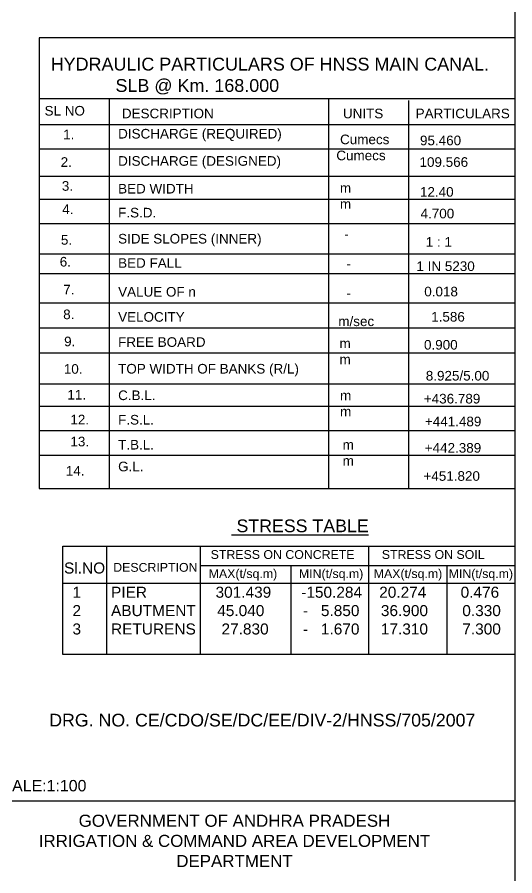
# Model space of a CAD drawing. Header units: inches. Extents: x 20329 to 26884, y 17169 to 22127.
# Drawn here: x 25736 to 26853, y 18505 to 20433 of the extents above; entities that cross this region are included whole.
import ezdxf

# ---------------------------------------------------------------- set-up
doc = ezdxf.new("R2010")
doc.units = ezdxf.units.IN
doc.header["$MEASUREMENT"] = 0
doc.layers.add('DRAWING', color=2, linetype='Continuous')
doc.layers.add('TEXT', color=255, linetype='Continuous')
doc.styles.get("Standard").update_dxf_attribs({"font": 'arial.ttf'})

msp = doc.modelspace()

# ---------------------------------------------------------------- linework, layer by layer
at = {"layer": 'DRAWING'}
for points in [[(26852.87028, 17735.62094), (20329.41228, 17735.62094), (20329.41228, 22126.52475), (26852.87028, 22126.52475)], [(25838.84575, 19245.20453), (26852.87028, 19245.20453), (26852.87028, 19002.24581), (25838.84575, 19002.24581)]]:
    msp.add_lwpolyline(points, close=True, dxfattribs=at)
at = {"layer": 'DRAWING', "ltscale": 0.02}
for points in [[(26852.84461, 20386.99241), (25785.62509, 20386.99241), (25785.62509, 19375.17805)], [(26852.84461, 20386.99241), (26852.84461, 19375.17805)], [(25785.62509, 20250.63277), (26852.63963, 20250.63277)], [(25942.97182, 20250.63277), (25942.97182, 19375.17805)], [(26434.90205, 20250.63277), (26434.90205, 19375.17805)], [(25785.62509, 20192.60841), (26852.5524, 20192.60841)], [(25785.62509, 20137.71937), (26852.46989, 20137.71937)], [(25785.62509, 20076.55969), (26852.37795, 20076.55969)], [(25785.62509, 20024.80896), (26852.30015, 20024.80896)], [(25785.62509, 19969.91992), (26852.21764, 19969.91992)], [(25785.62509, 19901.91031), (26852.11541, 19901.91031)], [(25785.62509, 19858.00087), (26852.0494, 19858.00087)], [(25785.62509, 19792.13521), (26851.95039, 19792.13521)], [(25785.62509, 19735.67852), (26851.86552, 19735.67852)], [(25785.62509, 19679.22182), (26851.78065, 19679.22182)], [(25785.62509, 19609.88342), (26851.67642, 19609.88342)], [(25785.62509, 19559.70035), (26851.60098, 19559.70035)], [(25785.62509, 19504.81131), (26851.51847, 19504.81131)], [(25785.62509, 19449.92526), (26851.43596, 19449.92526)], [(25785.62509, 19375.17805), (26852.84461, 19375.17805)]]:
    msp.add_lwpolyline(points, dxfattribs=at)
at = {"layer": 'DRAWING'}
for points in [[(25936.55687, 19245.20453), (25936.55687, 19002.24581)], [(26146.59175, 19245.20453), (26146.59175, 19002.24581)], [(26524.53908, 19245.20453), (26524.53908, 19002.24581)], [(26146.59175, 19202.20924), (26852.87028, 19202.20924)], [(26350.13928, 19202.20924), (26350.13928, 19002.24581)], [(26700.00795, 19202.20924), (26700.00795, 19002.24581)], [(25838.84575, 19162.35481), (26852.87028, 19162.35481)]]:
    msp.add_lwpolyline(points, dxfattribs=at)
at = {"layer": 'DRAWING', "ltscale": 0.02}
msp.add_lwpolyline([(25643.34618, 18673.04845), (26852.87028, 18673.04845), (26852.87028, 18485.25543), (25643.34618, 18485.25543)], close=True, dxfattribs=at)
at = {"layer": 'TEXT', "ltscale": 0.02}
msp.add_lwpolyline([(26614.43287, 20246.20431), (26614.43287, 19375.17805)], dxfattribs=at)

# ---------------------------------------------------------------- texts
at = {"layer": 'TEXT'}
for s, height, p in [('%%u STRESS TABLE', 28.512, (26217.26762, 19276.69199)), ('STRESS ON CONCRETE', 19.8098656, (26170.38559, 19216.64058)), ('STRESS ON SOIL', 19.8098656, (26554.38563, 19216.64058)), ('Sl.NO', 24.762332, (25841.32834, 19183.85141)), ('DESCRIPTION', 19.8098656, (25951.72018, 19187.77762)), ('MAX(t/sq.m)', 19.8098656, (26165.95214, 19173.70753)), ('MIN(t/sq.m)', 19.8098656, (26368.41616, 19173.70753)), ('MAX(t/sq.m)', 19.8098656, (26536.28939, 19173.70753)), ('MIN(t/sq.m)', 19.8098656, (26704.44341, 19173.70753)), ('DRG. NO. CE/CDO/SE/DC/EE/DIV-2/HNSS/705/2007', 28.512, (25808.13932, 18840.37017))]:
    msp.add_text(s, height=height, dxfattribs=at).set_placement(p)
at = {"layer": 'TEXT', "attachment_point": 1}
for s, insert, char_height, width in [('\\PHYDRAULIC PARTICULARS OF HNSS MAIN CANAL.                                   SLB @ Km. 168.000', (25811.46341, 20390.32796), 28.7995678, 1224.8193388), (' SL NO', (25789.26965, 20233.95887), 21.599676, 159.2630881), (' DESCRIPTION ', (25962.74638, 20227.85544), 21.5996759, 368.1177411), ('UNITS', (26467.17253, 20227.85544), 21.599676, 143.3534261), ('PARTICULARS', (26630.37669, 20227.85544), 21.5996759, 343.3553641), ('1.', (25839.3144, 20180.61315), 21.599676, 31.8861348), ('DISCHARGE (REQUIRED)', (25962.74638, 20182.39969), 21.5996759, 602.2746819), (' Cumecs \\PCumecs \\P ', (26452.34996, 20169.64079), 21.599676, 134.7484715), (' 95.460 ', (26631.73391, 20167.334), 21.599676, 118.8807289), ('2.', (25833.7815, 20118.76967), 21.599676, 31.8861348), ('DISCHARGE (DESIGNED)', (25962.74638, 20121.24001), 21.5996759, 599.5178852), ('109.566', (26639.03946, 20118.77267), 21.599676, 147.0821272), ('3.', (25836.47801, 20065.08698), 21.599676, 31.8861348), ('BED WIDTH', (25962.74638, 20058.89426), 21.599676, 272.6545082), ('m \\Pm ', (26460.4102, 20060.6958), 21.599676, 25.4000548), ('12.40', (26640.05837, 20051.73926), 21.599676, 78.6713302), ('4.', (25837.26287, 20012.86148), 21.599676, 31.8861348), ('F.S.D.', (25962.74638, 20005.16695), 21.599676, 133.1313217), (' 4.700 \\P', (26632.99652, 20003.112), 21.599676, 98.7760296), ('5.', (25834.37209, 19943.91724), 21.599676, 31.8861348), ('SIDE SLOPES (INNER)', (25962.74638, 19946.59063), 21.5996759, 2195.1882666), ('-', (26470.1869, 19957.03535), 21.59968, 25.4000548), ('1 : 1', (26653.07285, 19939.39978), 21.599676, 158.2857253), ('6.', (25831.73775, 19894.89872), 21.599676, 31.8861348), ('BED FALL', (25962.74638, 19892.08617), 21.599676, 230.5950619), ('1 IN 5230', (26632.15049, 19884.93117), 21.599676, 151.094141), ('-', (26474.82444, 19890.14101), 21.59968, 25.4000548), ('7.', (25839.46205, 19832.26991), 21.599676, 31.8861348), ('VALUE OF n', (25962.74638, 19827.38225), 21.599676, 285.1210843), (' 0.018 \\P', (26641.31269, 19827.89967), 21.599676, 98.917239), ('-', (26474.82444, 19824.27536), 21.59968, 25.4000548), ('8.', (25839.46205, 19776.70305), 21.599676, 31.8861348), ('VELOCITY', (25962.74638, 19770.92555), 21.599676, 246.5015346), ('1.586', (26665.21913, 19771.26453), 21.599676, 98.8642855), ('m/sec', (26456.82029, 19761.16346), 21.599676, 93.6924884), ('9.', (25841.52911, 19715.86287), 21.599676, 31.8861348), ('FREE BOARD', (25962.74638, 19714.46885), 21.599676, 318.0562656), (' 0.900 \\P', (26640.69163, 19708.38558), 21.599676, 98.7760296), ('m \\Pm ', (26459.59462, 19711.5869), 21.599676, 25.4000548), ('10.', (25840.86081, 19654.10299), 21.599676, 31.8861348), ('TOP WIDTH OF BANKS (R/L)', (25962.74638, 19654.56374), 21.5996759, 668.7793517), (' 8.925/5.00 ', (26644.74222, 19638.8769), 21.5996759, 179.1771758), ('11.', (25848.87263, 19596.26377), 21.599676, 31.8861348), ('C.B.L.', (25962.74638, 19594.94739), 21.599676, 132.0090859), ('m \\Pm ', (26460.72073, 19594.61113), 21.599676, 25.4000548), (' +436.789', (26640.3572, 19587.34617), 21.599676, 160.1845011), ('12.', (25855.55563, 19540.41024), 21.599676, 31.8861348), ('F.S.L.', (25962.74638, 19540.05835), 21.599676, 124.8365353), ('\\P +441.489', (26642.71522, 19572.13375), 21.599676, 160.1845011), ('13.', (25855.65665, 19491.0752), 21.599676, 31.8861348), ('T.B.L.', (25962.74638, 19483.98732), 21.599676, 127.764107), ('m \\Pm ', (26466.55604, 19483.84604), 21.599676, 25.4000548), (' +442.389', (26642.38421, 19476.87238), 21.599676, 160.1845011), ('14.', (25845.28979, 19425.27683), 21.599676, 31.8861348), ('G.L.', (25962.74638, 19435.01356), 21.599676, 602.2990783), (' \\P +451.820', (26639.51429, 19449.68204), 21.599676, 160.0962452), ('1       PIER                301.439       -150.284    20.274        0.476      \\P2       ABUTMENT     45.040         -   5.850     36.900        0.330\\P3       RETURENS      27.830        -   1.670     17.310        7.300', (25860.29019, 19154.2425), 24.762332, 13169.8647565)]:
    msp.add_mtext(s, dxfattribs=dict(at, insert=insert, char_height=char_height, width=width))
at = {"layer": 'TEXT', "color": 7}
for s, insert, char_height, width, attachment_point in [('\\pt204.524;SCALE:1:100', (25675.22617, 18720.19248), 25.5655119, 288.4641931, 1), ('GOVERNMENT OF ANDHRA PRADESH\\PIRRIGATION & COMMAND AREA DEVELOPMENT DEPARTMENT', (26223.82823, 18583.42461), 27.1406798, 1043.1721099, 5)]:
    msp.add_mtext(s, dxfattribs=dict(at, insert=insert, char_height=char_height, width=width, attachment_point=attachment_point))

doc.saveas('drawing.dxf')
